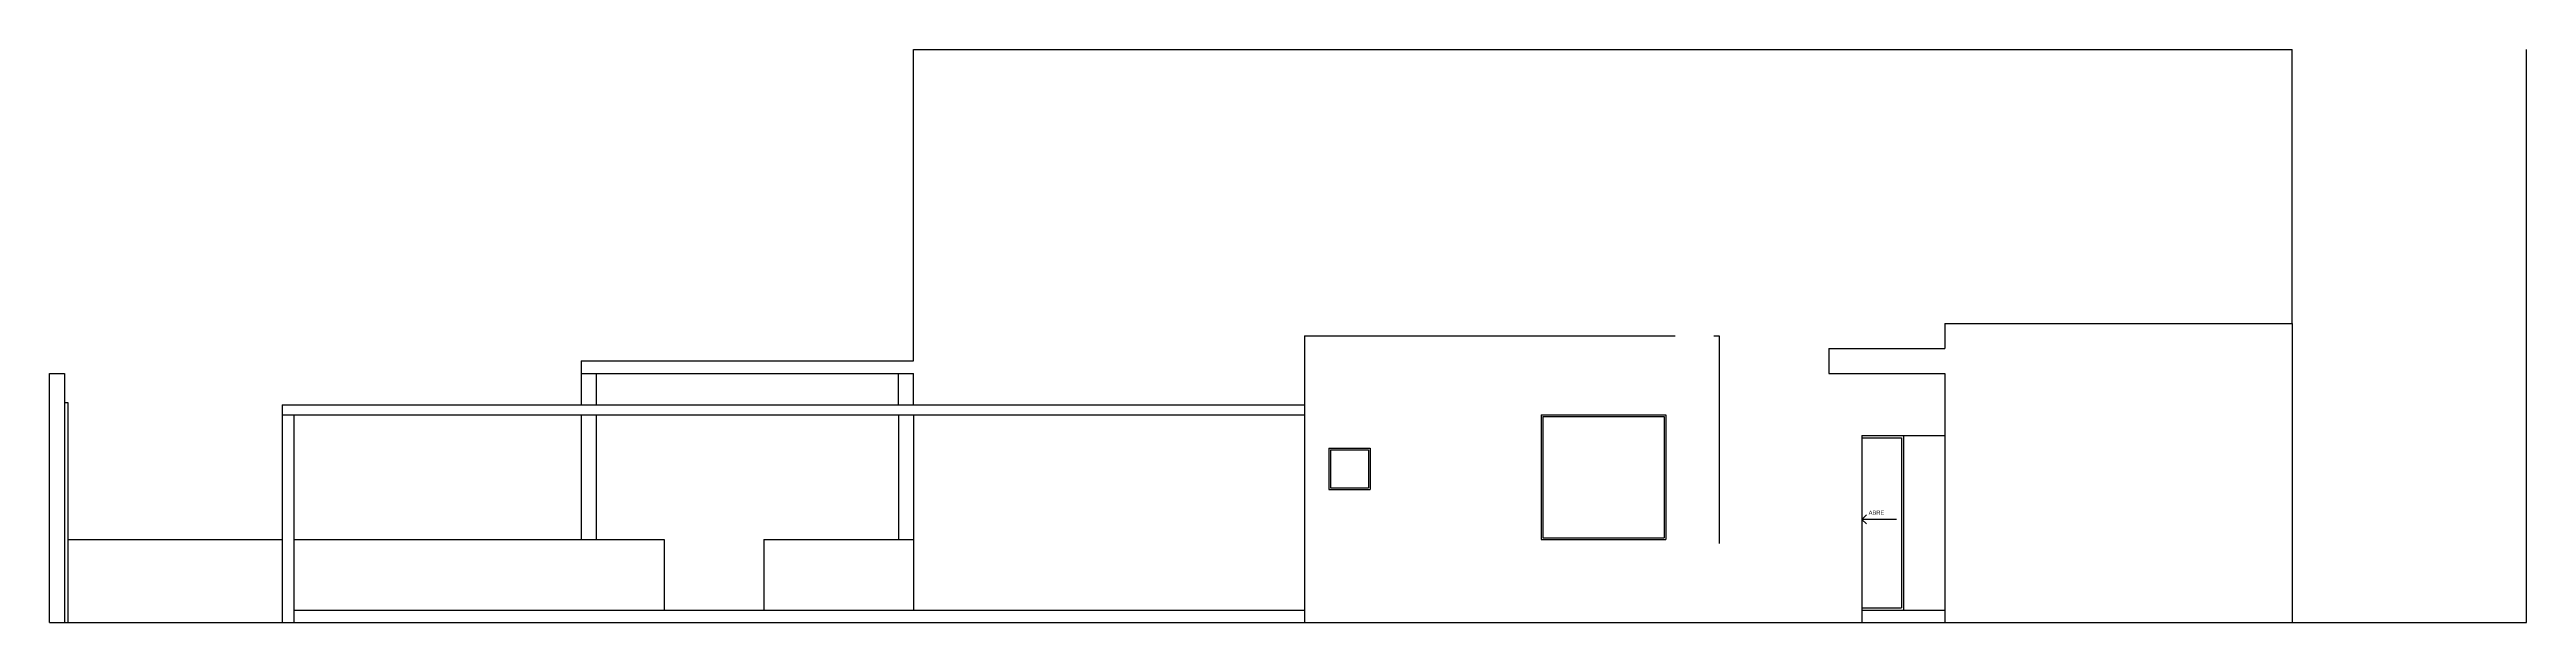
# Model space of a CAD drawing. Header units: millimetres. Extents: x 196 to 326, y -11 to 51.
# Drawn here: x 296.67 to 326.49, y -4.94 to 1.96 of the extents above; entities that cross this region are included whole.
import ezdxf

# ---------------------------------------------------------------- set-up
doc = ezdxf.new("R2010")
doc.units = ezdxf.units.MM
doc.header["$LTSCALE"] = 0.25

msp = doc.modelspace()

# ---------------------------------------------------------------- linework, layer by layer
for p, q in [((307.07, 1.964), (323.67, 1.964)), ((307.07, -1.786), (307.07, 1.964)), ((323.67, -1.336), (323.67, 1.964)), ((326.49, -4.936), (326.49, 1.964)), ((303.07, -1.786), (307.07, -1.786)), ((303.07, -1.786), (303.07, -1.936)), ((303.07, -1.936), (307.07, -1.936)), ((303.07, -1.936), (303.07, -2.316)), ((303.25, -1.936), (303.25, -2.316)), ((306.89, -2.316), (306.89, -1.936)), ((307.07, -2.316), (307.07, -1.936)), ((296.85, -2.286), (296.89, -2.286)), ((296.89, -2.286), (296.89, -4.936)), ((303.07, -2.436), (303.07, -3.936)), ((303.25, -2.436), (303.25, -3.936)), ((306.89, -2.436), (306.89, -3.936)), ((307.07, -2.436), (307.07, -4.786)), ((314.63, -2.436), (314.63, -3.936)), ((314.63, -2.436), (316.13, -2.436)), ((314.65, -2.456), (314.65, -3.916)), ((314.65, -2.456), (316.11, -2.456)), ((316.11, -2.456), (316.11, -3.916)), ((316.13, -2.436), (316.13, -3.936)), ((312.07, -2.836), (312.57, -2.836)), ((312.07, -2.836), (312.07, -3.336)), ((312.09, -2.856), (312.55, -2.856)), ((312.09, -2.856), (312.09, -3.316)), ((312.55, -2.856), (312.55, -3.316)), ((312.57, -2.836), (312.57, -3.336)), ((318.49, -2.686), (318.49, -4.786)), ((318.49, -2.686), (319.49, -2.686)), ((318.49, -2.711), (318.965, -2.711)), ((318.965, -2.711), (318.965, -4.761)), ((318.99, -2.686), (318.99, -4.786)), ((312.07, -3.336), (312.57, -3.336)), ((312.09, -3.316), (312.55, -3.316)), ((318.49, -3.694), (318.545, -3.64)), ((318.49, -3.694), (318.545, -3.75)), ((318.908, -3.694), (318.49, -3.694)), ((296.89, -3.936), (299.47, -3.936)), ((299.61, -3.936), (304.07, -3.936)), ((304.07, -3.936), (304.07, -3.936)), ((304.07, -3.936), (304.07, -4.786)), ((305.27, -3.936), (307.07, -3.936)), ((305.27, -3.936), (305.27, -4.786)), ((314.63, -3.936), (316.13, -3.936)), ((314.65, -3.916), (316.11, -3.916)), ((318.49, -4.761), (318.965, -4.761)), ((318.49, -4.936), (319.49, -4.936))]:
    msp.add_line(p, q)
at = {"lineweight": 30}
for p, q in [((311.78, -1.486), (311.78, -4.936)), ((311.78, -1.486), (316.243, -1.486)), ((316.706, -1.486), (316.77, -1.486)), ((316.77, -1.486), (316.77, -3.986)), ((319.49, -1.336), (323.67, -1.336)), ((319.49, -1.336), (319.49, -1.636)), ((323.67, -1.336), (323.67, -4.936)), ((318.09, -1.636), (319.49, -1.636)), ((318.09, -1.636), (318.09, -1.936)), ((296.67, -4.936), (296.67, -1.936)), ((296.67, -1.936), (296.85, -1.936)), ((296.85, -1.936), (296.85, -4.936)), ((318.09, -1.936), (319.49, -1.936)), ((319.49, -1.936), (319.49, -4.936)), ((299.47, -2.316), (299.47, -4.936)), ((299.47, -2.316), (311.78, -2.316)), ((299.47, -2.436), (311.78, -2.436)), ((299.61, -2.436), (299.61, -4.936)), ((296.67, -4.936), (326.49, -4.936)), ((299.61, -4.786), (311.78, -4.786)), ((318.49, -4.786), (318.49, -4.936)), ((318.49, -4.786), (319.49, -4.786))]:
    msp.add_line(p, q, dxfattribs=at)

# ---------------------------------------------------------------- texts
at = {"insert": (318.571, -3.588), "char_height": 0.05, "width": 0.475, "attachment_point": 1}
msp.add_mtext('{\\fBankGothic Md BT|b0|i0|c0|p34;ABRE}', dxfattribs=at)

doc.saveas('drawing.dxf')
